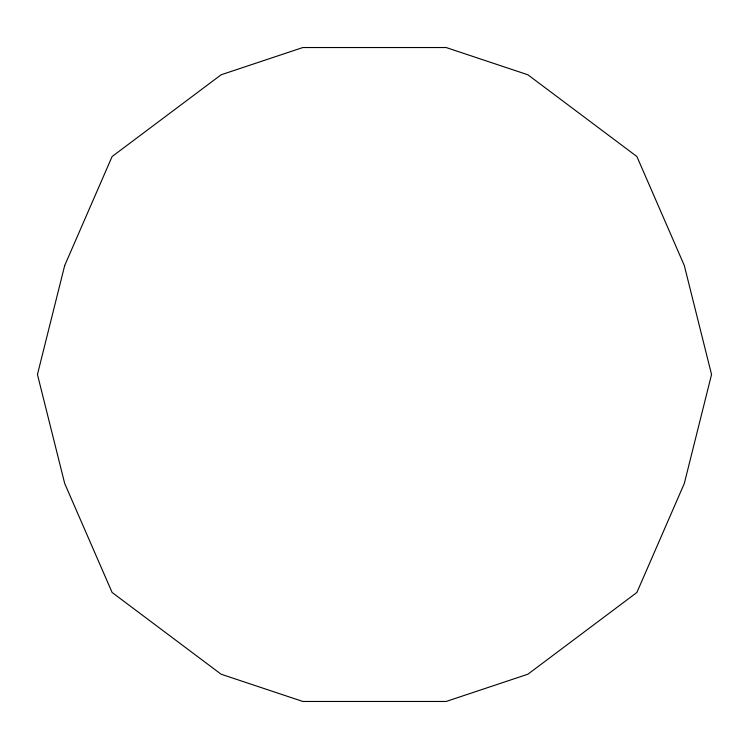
<?xml version="1.0" encoding="UTF-8"?>
<svg xmlns="http://www.w3.org/2000/svg" width="749" height="749" viewBox="0 0 749 749"><rect width="100%" height="100%" fill="white"/><g stroke="black" fill="none" stroke-linecap="round" stroke-linejoin="round"><path stroke-width="1.12" d="M64.695 265.511L37.45 374.5L64.695 483.489L112.116 592.478L221.105 674.212L302.849 701.467L446.151 701.467L527.895 674.212L636.884 592.478L684.305 483.489L711.55 374.5L684.305 265.511L636.884 156.522L527.895 74.788L446.151 47.533L302.849 47.533L221.105 74.788L112.116 156.522L64.695 265.511"/></g></svg>
